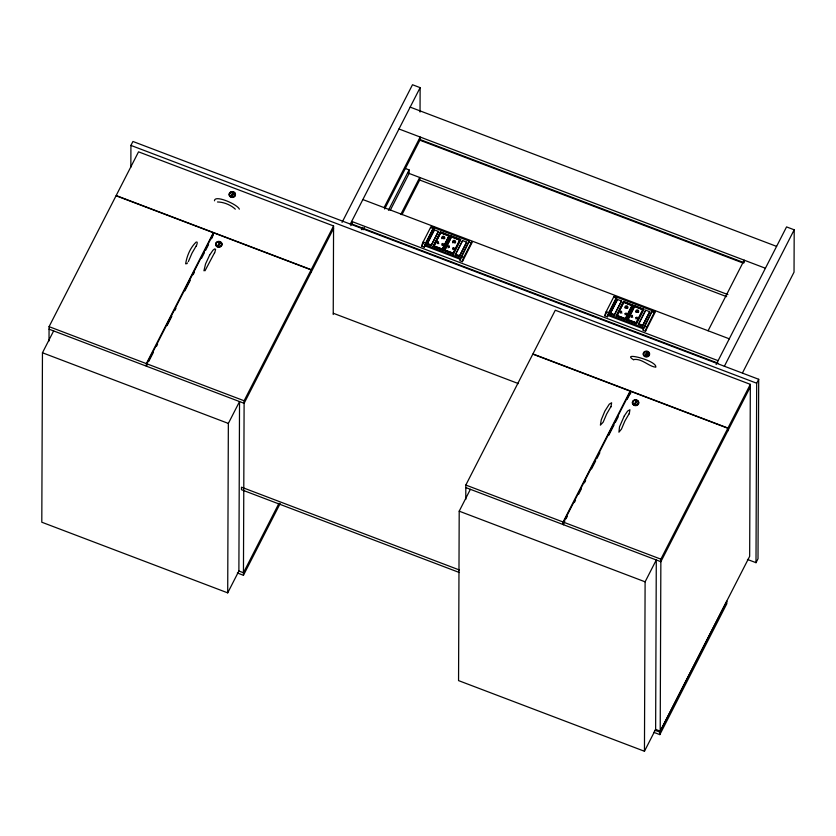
<?xml version="1.0" encoding="UTF-8"?>
<svg xmlns="http://www.w3.org/2000/svg" width="836" height="836" viewBox="0 0 836 836"><rect width="100%" height="100%" fill="white"/><g stroke="black" fill="none" stroke-linecap="round" stroke-linejoin="round"><path stroke-width="1.25" d="M53.64 330.92L42.458 352.771L41.8 522.218L227.706 592.86L238.887 571.009L239.535 401.573L228.353 423.424L227.706 592.86M49.021 340.973L49.073 326.646L116.058 195.76L213.326 232.721L213.316 235.261M130.844 167.179L130.928 145.412L132.934 141.472L758.701 379.293L758.012 558.751L755.995 562.691L747.457 559.441M146.331 366.147L146.342 363.608L213.326 232.721M146.843 366.346L146.854 363.806L213.828 232.91L311.096 269.882L311.086 272.421M217.653 245.909L218.478 246.223L217.653 245.909L219.262 242.597L220.077 243.098L219.262 242.597M231.154 196.115L232.753 192.802L233.578 193.304L231.98 196.429L231.154 196.115L232.753 192.802M231.98 196.429L233.578 193.116M237.351 572.973L243.443 575.293L244.122 400.768L311.096 269.882M311.201 272.212L311.211 269.673L333.574 225.96L138.536 151.839L116.162 195.54L311.211 269.673M333.23 314.524L333.574 225.96M405.585 168.569L409.117 169.917L409.107 173.439L390.203 210.39M401.949 214.716L419.703 180.012L419.714 177.472L400.768 214.486M420.038 112.034L420.132 87.644L412.493 84.739L342.049 222.407M384.644 209L420.174 139.581L420.184 137.041L384.069 207.621M433.706 228.792L433.706 227.632L424.96 245.878L460.511 259.39L469.268 241.144L431.595 226.786A2.644 0.533 -69.2 0 0 430.53 227.528L423.11 242.032A3.365 0.679 -69.2 0 0 421.752 246.223L424.291 247.195L425.451 244.927M427.091 244.081L434.365 229.879L438.388 231.405L431.125 245.617L427.091 244.081L434.365 229.879M431.125 245.617L438.388 231.405M433.142 246.38L440.405 231.896L449.789 235.742L442.526 249.943L433.142 246.38L440.405 231.896M433.926 246.118L440.718 232.565L449.005 236.003L442.223 249.264L433.926 246.118L440.718 232.565M427.76 240.402L434.135 227.758A2.644 0.533 -69.2 0 0 433.069 228.489L425.649 243.004A3.365 0.679 -69.2 0 0 424.291 247.195M442.223 249.264L449.005 235.721M442.526 249.943L449.789 235.459M460.615 239.577L453.352 254.06L443.968 250.215L451.231 236.003L460.615 239.577L453.3 254.039M444.752 250.236L451.544 236.682L459.831 240.12L453.049 253.381L444.752 250.236L451.544 236.682M443.968 250.497L451.231 236.003M453.049 253.381L459.831 239.838M455.317 254.802L462.58 240.601L466.613 242.137L459.351 256.339L455.317 254.802L462.58 240.601M459.351 256.339L466.613 242.137M470.386 489.321L459.204 511.172L458.556 680.608L644.452 751.261L655.633 729.41L656.291 559.974L645.11 581.825L644.452 751.261M465.777 499.374L465.83 485.047L532.804 354.15L630.072 391.123L630.062 393.662L627.105 399.451M563.589 524.747L563.6 522.197L630.584 391.311L727.853 428.272L727.842 430.822M616.811 298.379L616.822 297.219L608.065 315.465L643.626 328.976L652.373 310.731L614.7 296.372A2.644 0.533 -69.2 0 0 613.634 297.114L606.215 311.619A3.365 0.679 -69.2 0 0 604.856 315.809L607.396 316.781L613.896 304.074M610.196 313.667L617.47 299.466L621.503 300.991L614.23 315.203L610.196 313.667L617.47 299.466M614.23 315.203L621.503 300.991M614.7 296.372L617.24 297.344A2.644 0.533 -69.2 0 0 616.174 298.076L608.754 312.591A3.365 0.679 -69.2 0 0 607.396 316.781M616.247 315.966L623.52 301.482L632.904 305.328L625.631 319.53L616.247 315.966L623.52 301.482M617.031 315.705L623.823 302.151L632.11 305.589L625.328 318.85L617.031 315.705L623.823 302.151M625.328 318.85L632.11 305.307M625.631 319.53L632.904 305.046M627.073 320.084L634.346 305.589L643.72 309.445L636.405 323.626L627.073 320.084L634.346 305.589M627.857 319.822L634.649 306.269L642.936 309.707L636.154 322.968L627.857 319.822L634.649 306.269M630.574 393.85L630.584 391.311M634.409 404.31L635.235 404.624L634.409 404.31L636.008 400.998L636.833 401.499L636.008 400.998M636.154 322.968L642.936 309.425M636.457 323.647L643.73 309.163M638.422 324.389L645.685 310.187L649.718 311.724L642.456 325.925L638.422 324.389L645.685 310.187M642.456 325.925L649.718 311.724M645.277 355.624L646.876 352.322L647.701 352.813L646.103 355.937L645.277 355.624L646.876 352.322M646.103 355.937L647.701 352.635M652.791 311.065L654.483 311.494M659.834 734.625L659.844 732.085L726.818 601.199L726.808 603.738L659.834 734.625L653.752 732.315M660.2 733.684L660.868 559.169L727.853 428.272M727.957 430.603L727.957 428.053L750.331 384.351L555.282 310.229L532.919 353.931L727.957 428.053M750.331 384.351L749.662 556.337L660.21 731.145L655.633 729.41M755.995 562.691L756.684 383.222L758.701 379.293M716.118 364.559L786.561 226.901L794.2 229.806L794.033 272.16L742.535 372.804M441.993 245.387L442.955 244.603L443.644 245.418M452.819 249.504L453.352 248.762L454.324 249.003M185.644 263.842C186.888 255.879 190.336 247.571 196.241 242.001L197.286 242.262M203.932 270.791L205.551 263.936L209.596 255.189M215.573 249.556L214.685 252.848M438.775 243.684L438.001 242.764L437.165 243.642M620.249 313.04L621.106 312.35L621.911 313.082M197.212 243.328L196.303 246.118M625.109 314.785L625.84 314.19L626.76 314.827M635.935 318.903L636.886 318.307L637.586 318.934M610.98 406.913L611.638 402.753L609.287 404.164L604.856 411.124L601.241 419.839L600.394 425.148L603.164 422.18L606.664 413.966L610.917 406.63M629.268 413.862L629.926 409.703L627.575 411.113L624.273 415.973M229.649 193.858L229.89 193.2A2.707 2.33 0.2 0 1 232.878 192.008L233.547 192.217A2.707 2.33 0.2 0 1 234.926 194.798L234.686 195.457A2.707 2.33 0.2 0 1 231.697 196.554L231.029 196.439M216.388 242.994L216.148 243.652A2.707 2.33 0.2 0 0 217.527 246.233M221.425 244.593L221.185 245.251A2.707 2.33 0.2 0 1 218.196 246.442L217.527 246.139M644.013 352.708L643.772 353.367A2.707 2.33 0.2 0 0 645.152 355.948L645.82 356.157A2.707 2.33 0.2 0 0 648.809 354.966L649.049 354.401A2.707 2.33 0.2 0 0 647.67 351.82L647.001 351.517M648.809 354.882L649.049 354.307M633.145 401.385L632.904 402.053A2.707 2.33 0.2 0 0 634.284 404.624M638.182 402.983L637.931 403.652A2.707 2.33 0.2 0 1 634.942 404.833L634.284 404.53M148.703 361.518L153.448 352.249M156.405 346.459L157.596 344.139M167.075 325.612L171.819 316.342M174.787 310.553L175.968 308.233M184.861 290.865L190.2 280.436M193.158 274.647L194.349 272.327M201.455 258.428L204.423 252.639M205.604 250.319L208.572 244.53M211.539 238.741L212.72 236.421M218.478 246.223L220.087 242.91M333.564 228.5L244.112 403.307L49.063 329.185M350.274 224.142L420.132 87.644M350.796 225.657L352.562 222.188M361.403 229.681L362.584 227.371M363.158 229.754L364.339 227.444M388.447 210.317L409.117 169.917M279.015 503.251L243.454 572.754L238.594 570.904M243.443 575.293L280.196 503.471M421.752 246.223L423.486 242.837M462.381 261.668A3.365 0.679 -69.2 0 1 463.74 257.478L471.17 242.962A2.644 0.533 -69.2 0 1 472.225 242.231L462.381 261.668L459.842 260.707A3.365 0.679 -69.2 0 1 461.2 256.516L468.63 242.001A2.644 0.533 -69.2 0 1 469.675 241.113M604.856 315.809L606.591 312.424M645.486 331.255A3.365 0.679 -69.2 0 1 646.845 327.064L654.274 312.549A2.644 0.533 -69.2 0 1 655.33 311.818L645.486 331.255L642.947 330.293A3.365 0.679 -69.2 0 1 644.305 326.103L651.735 311.588A2.644 0.533 -69.2 0 1 652.791 310.856M630.072 391.123L563.098 522.009L563.088 524.548L564.864 521.079M566.045 518.759L567.236 516.439M574.342 502.54L575.534 500.221M578.502 494.431L581.459 488.642M584.427 482.853L585.608 480.533M591.533 468.954L595.681 460.845M596.873 458.525L599.84 452.736M608.723 435.357L614.063 424.939M615.244 422.619L618.212 416.83M635.235 404.624L636.833 401.311M708.092 330.753L744.207 260.174L744.197 262.723L420.174 139.581M724.342 366.304L794.2 229.806M750.32 386.901L660.858 561.708L465.819 487.587M624.273 415.983L619.528 426.788L618.922 432.191L621.451 429.129L624.941 420.916L629.205 413.58M209.606 255.179L212.898 250.309L214.528 248.95L215.573 249.212M188.361 261.595L191.987 253.172L196.241 245.836M186.71 263.842L187.463 262.901M204.998 270.791L214.528 252.785M217.485 201.978C223.724 202.03 230.861 204.935 235.324 209.167M633.845 359.501C642.142 358.383 648.694 366.555 655.79 367.182C657.263 360.567 619.863 351.287 633.678 359.856M232.878 192.102L233.547 192.311A3.156 2.717 0.2 0 1 234.78 196.439A3.156 2.717 0.2 0 1 229.775 196.366A3.156 2.717 0.2 0 1 231.144 192.217M231.697 196.554L231.029 196.345A2.707 2.33 0.2 0 1 229.649 193.764M645.152 355.854L645.82 356.063M219.387 241.803L220.046 242.012A2.707 2.33 0.2 0 1 221.425 244.687M220.046 242.106L219.387 241.897A2.707 2.33 0.2 0 0 216.388 243.088M638.182 403.077A2.707 2.33 0.2 0 0 636.802 400.507L636.133 400.204A2.707 2.33 0.2 0 0 633.145 401.479M410.162 107.123L776.592 246.39M398.971 128.974L765.41 268.241M419.348 139.999L743.173 263.068M408.24 173.115L727.905 294.596M419.703 180.012L726.672 296.675M362.855 199.553L729.295 338.82M432.431 227.319L434.135 227.967M430.53 227.528L433.069 228.489M468.63 242.001L471.17 242.962M613.634 297.114L616.174 298.076M651.735 311.588L654.274 312.549M440.405 232.178L449.789 235.742M451.231 236.285L460.615 239.859M623.52 301.765L632.904 305.328M634.336 305.871L643.72 309.445M440.718 232.847L449.005 236.003M451.534 236.964L459.831 240.12M623.823 302.433L632.11 305.589M634.649 306.551L642.936 309.707M427.091 243.37L431.125 244.906M433.926 245.836L442.223 248.982M444.752 249.943L453.049 253.099M455.317 254.102L459.351 255.628M610.207 312.957L614.23 314.493M617.031 315.423L625.328 318.568M627.857 319.54L636.154 322.686M638.422 323.689L642.456 325.214M423.11 242.032L425.649 243.004M461.2 256.516L463.74 257.478M606.215 311.619L608.754 312.591M644.305 326.103L646.845 327.064M433.142 246.097L442.526 249.661M443.968 250.215L453.352 253.778M616.247 315.684L625.631 319.248M627.073 319.801L636.457 323.365M424.97 244.718L460.521 258.23M608.075 314.305L643.626 327.816M718.114 360.671L351.674 221.404L351.663 223.954L718.103 363.211M130.928 145.412L756.684 383.222M232.753 192.991L233.578 193.304M646.876 352.499L647.701 352.813M231.154 195.927L231.98 196.241M645.277 355.446L646.103 355.76M333.386 313.291L518.424 383.609M49.073 326.646L244.122 400.768M465.83 485.047L660.868 559.169M42.458 352.771L228.353 423.424M459.204 511.172L645.11 581.825M459.403 569.995L241.499 487.179L241.489 489.718L459.392 572.535M654.975 730.236L659.844 732.085M449.402 247.101L448.232 247.069L448.065 247.937M214.465 200.807C214.424 194.318 237.508 204.329 239.368 209.157M632.737 317.199L631.713 316.478L631.096 317.346M635.872 312.121A1.39 1.191 0.2 0 1 638.62 312.173M625.046 308.003A1.39 1.191 0.2 0 1 627.794 308.066M217.642 242.012A3.156 2.717 0.2 0 1 221.937 244.227A3.156 2.717 0.2 0 1 218.353 247.226A3.156 2.717 0.2 0 1 215.907 243.464M216.336 242.858A3.156 2.717 0.2 0 1 216.921 242.356M636.813 400.444A3.156 2.717 0.2 0 1 638.338 404.237A3.156 2.717 0.2 0 1 633.824 405.209A3.156 2.717 0.2 0 1 633.082 401.249M633.678 400.757A3.156 2.717 0.2 0 1 635.193 400.235M644.013 352.802A2.707 2.33 0.2 0 1 647.001 351.611L647.67 351.82A3.156 2.717 0.2 0 1 648.903 355.948A3.156 2.717 0.2 0 1 643.898 355.875A3.156 2.717 0.2 0 1 645.267 351.737M452.757 242.848A1.39 1.191 0.2 0 1 454.167 241.52A1.39 1.191 0.2 0 1 455.505 242.9M441.93 238.73A1.39 1.191 0.2 0 1 443.341 237.403A1.39 1.191 0.2 0 1 444.679 238.782M442.004 244.039C443.393 246.714 444.198 241.844 442.004 244.039M452.83 248.156C454.22 250.821 455.024 245.962 452.83 248.156M625.109 313.625C626.509 316.301 627.303 311.431 625.109 313.625M635.935 317.743C637.335 320.418 638.129 315.548 635.935 317.743M437.186 242.116C438.168 244.917 439.673 240.183 437.186 242.116M448.012 246.223C448.995 249.034 450.5 244.3 448.012 246.223M620.291 311.703C621.273 314.503 622.778 309.78 620.291 311.703M631.117 315.809C632.1 318.62 633.604 313.887 631.117 315.809M443.467 238.626L442.202 238.145A1.39 1.191 0.2 0 1 442.704 236.369A1.39 1.191 0.2 0 1 444.647 237.111A1.39 1.191 0.2 0 1 443.467 238.626M454.293 242.743L453.028 242.262A1.39 1.191 0.2 0 1 453.53 240.486A1.39 1.191 0.2 0 1 455.474 241.228A1.39 1.191 0.2 0 1 454.293 242.743M626.572 308.212L625.307 307.732A1.39 1.191 0.2 0 1 625.809 305.955A1.39 1.191 0.2 0 1 627.752 306.697A1.39 1.191 0.2 0 1 626.572 308.212M637.398 312.33L636.133 311.849A1.39 1.191 0.2 0 1 636.635 310.072A1.39 1.191 0.2 0 1 638.579 310.814A1.39 1.191 0.2 0 1 637.398 312.33M645.183 356.293L644.472 355.927A3.156 2.717 0.2 0 1 645.016 351.371A3.156 2.717 0.2 0 1 649.582 353.722A3.156 2.717 0.2 0 1 645.183 356.293M231.06 196.784L230.349 196.418A3.156 2.717 0.2 0 1 230.893 191.862A3.156 2.717 0.2 0 1 235.459 194.213A3.156 2.717 0.2 0 1 231.06 196.784M634.305 404.969L633.604 404.614A3.156 2.717 0.2 0 1 634.148 400.047A3.156 2.717 0.2 0 1 638.714 402.409A3.156 2.717 0.2 0 1 634.305 404.969M217.559 246.578L216.848 246.212A3.156 2.717 0.2 0 1 217.391 241.656A3.156 2.717 0.2 0 1 221.968 244.007A3.156 2.717 0.2 0 1 217.559 246.578"/></g></svg>
